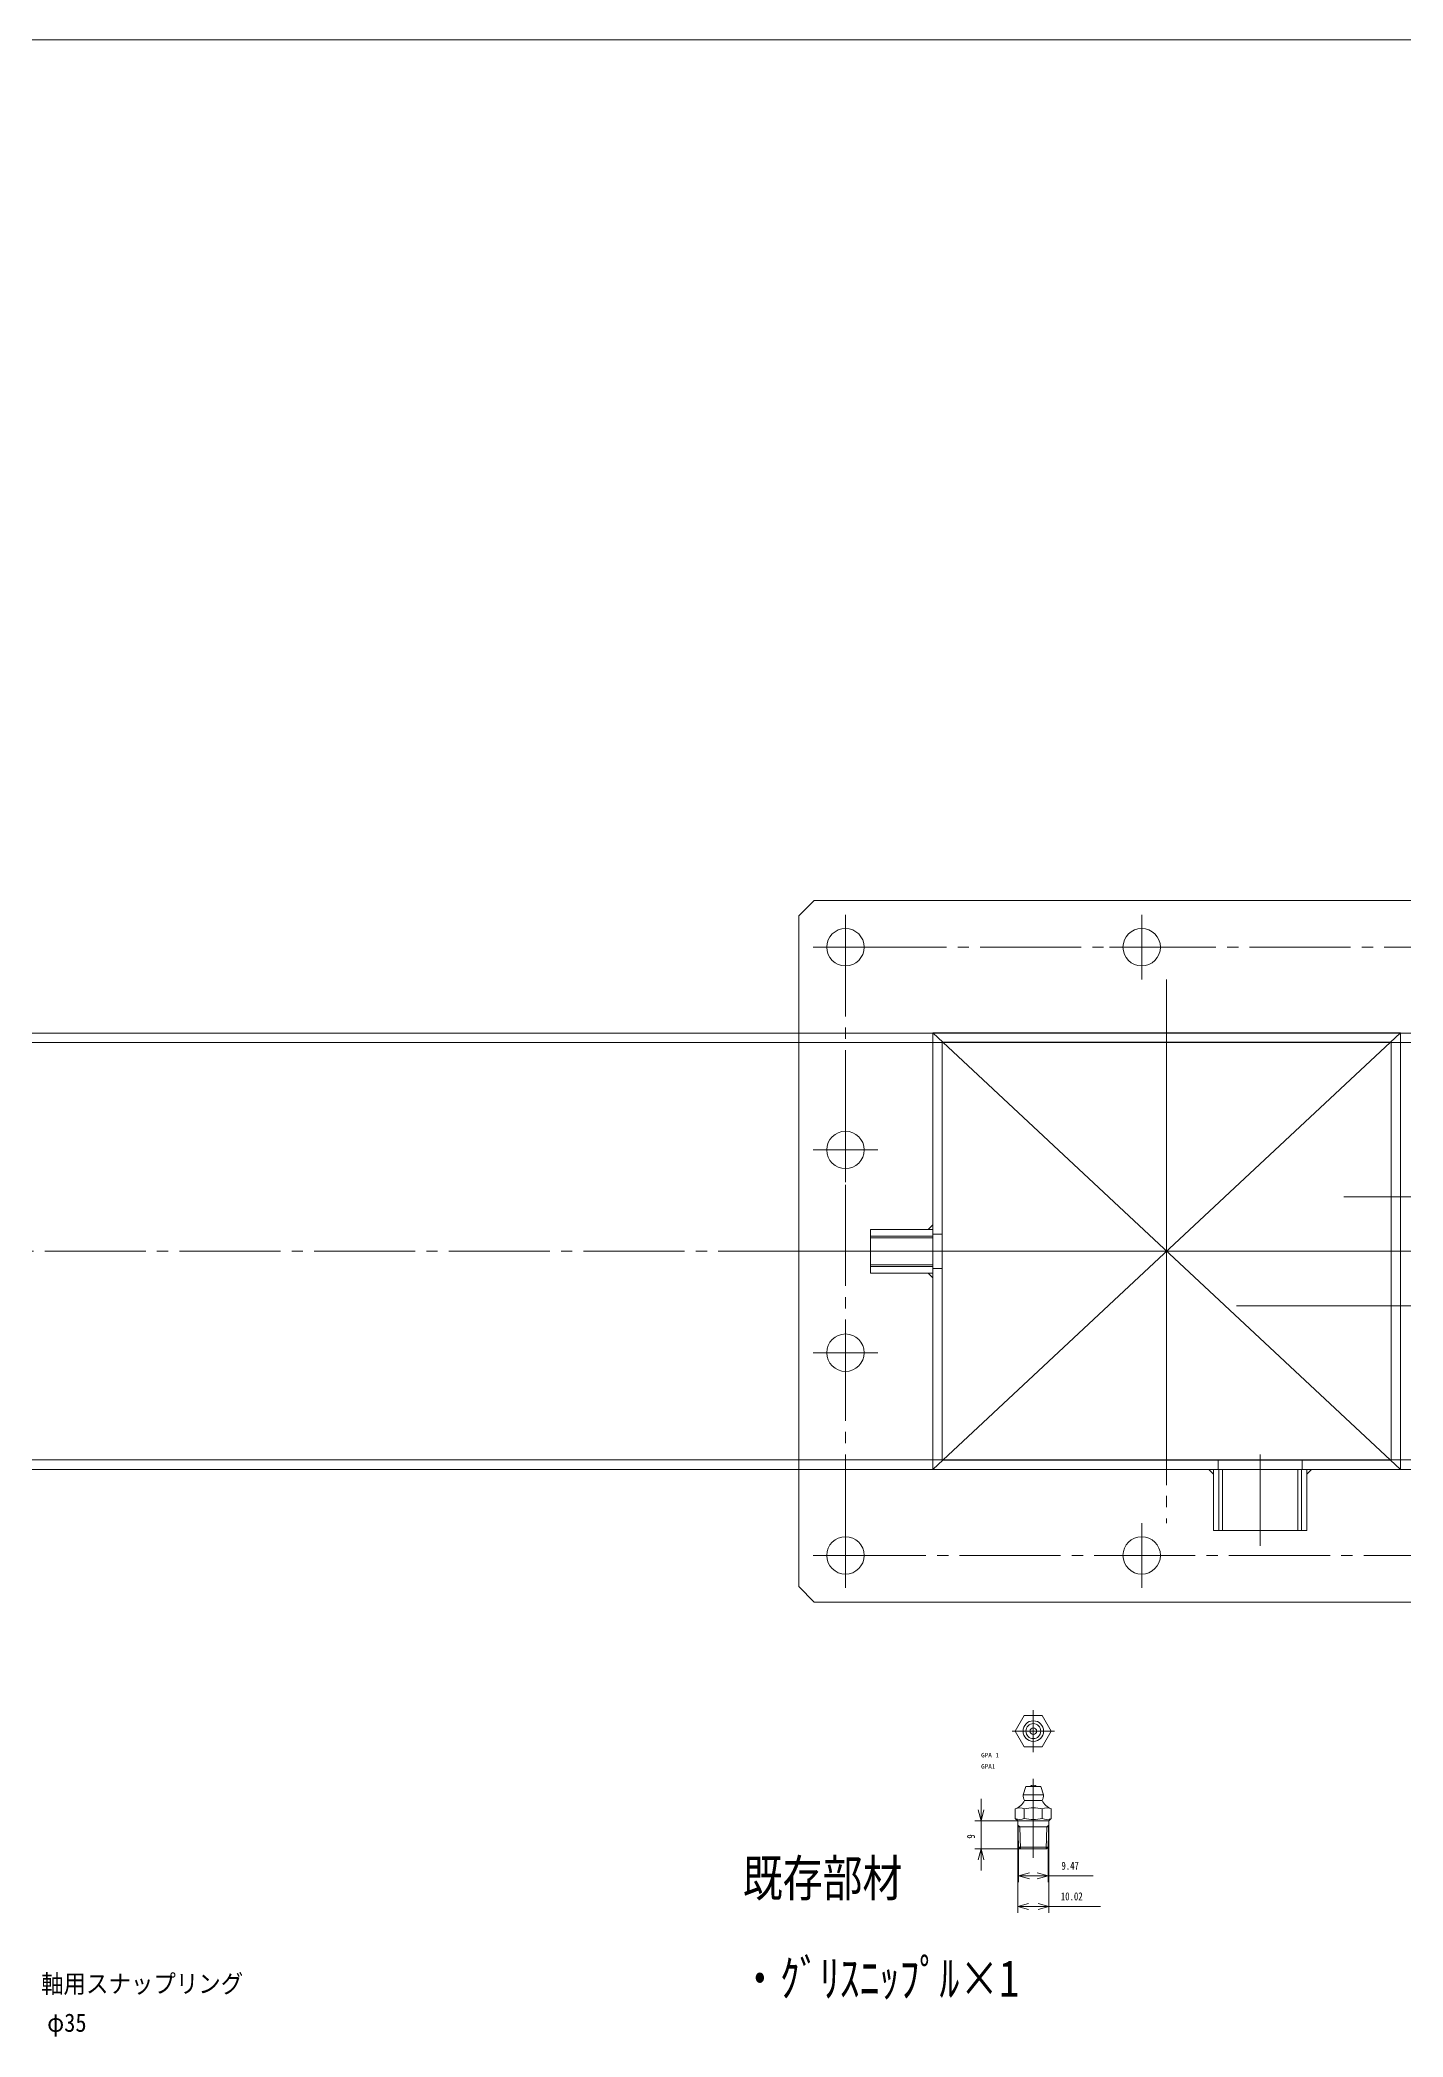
# Model space of a CAD drawing. Units: millimetres at full size. Extents: x -19442 to 19442, y -5866 to 5866.
# Drawn here: x 7836 to 8274, y 5225 to 5866 of the extents above; entities that cross this region are included whole.
import ezdxf
from ezdxf.enums import TextEntityAlignment as Align

# ---------------------------------------------------------------- set-up
doc = ezdxf.new("R2010")
doc.units = ezdxf.units.MM
doc.header["$LTSCALE"] = 3.6
doc.linetypes.add('CHAIN2', pattern=[12, 9, -1, 1, -1])
for name, color, linetype, lineweight in [('0-4_05_CENTER', 2, 'CHAIN2', 9), ('0-5_08_DIM', 3, 'Continuous', 9), ('0-6_0', 2, 'Continuous', 9), ('0-8_03_かくれ線', 5, 'Continuous', 9), ('0-9_04_中心線', 4, 'CHAIN2', 9), ('0-D_02_細線', 6, 'Continuous', 9), ('1-0_07_寸法線', 3, 'Continuous', 9), ('1-1_11_HATCH', 2, 'Continuous', 9), ('1-2_Defpoints', 134, 'Continuous', 9)]:
    doc.layers.add(name, color=color, linetype=linetype, lineweight=lineweight)
doc.layers.add('0-F_06_文字', color=134, linetype='Continuous')
doc.styles.add('ＭＳ ゴシック', font='')
doc.styles.get('ＭＳ ゴシック').set_extended_font_data('MS Gothic')

# ---------------------------------------------------------------- blocks, each defined once
blk = doc.blocks.new('_Open30')
at = {"layer": '0-5_08_DIM', "color": 4}
blk.add_line((0, 0), (-1, 0), dxfattribs=at)
blk.add_lwpolyline([(-1, 0.26795), (0, 0), (-1, -0.26795)], dxfattribs=at)

msp = doc.modelspace()

# ---------------------------------------------------------------- linework, layer by layer
at = {"layer": '0-4_05_CENTER'}
for p, q in [((8200.078, 5574.712), (8179.401, 5574.712)), ((8200.078, 5379.712), (8179.401, 5379.712))]:
    msp.add_line(p, q, dxfattribs=at)
at = {"layer": '0-6_0', "color": 134}
for p, q in [((7041.74, 5547.112), (8313.74, 5547.112)), ((7041.74, 5407.312), (8313.74, 5407.312)), ((8149.218, 5323.383), (8152.105, 5328.383)), ((8157.878, 5328.383), (8152.105, 5328.383)), ((8160.765, 5323.383), (8157.878, 5328.383)), ((8152.105, 5318.383), (8149.218, 5323.383)), ((8160.765, 5323.383), (8157.878, 5318.383)), ((8157.878, 5318.383), (8152.105, 5318.383)), ((8152.592, 5305.67), (8151.692, 5302.97)), ((8151.692, 5302.97), (8158.292, 5302.97)), ((8152.592, 5305.67), (8157.392, 5305.67)), ((8157.392, 5305.67), (8158.292, 5302.97)), ((8149.218, 5298.422), (8149.218, 5295.422)), ((8149.218, 5295.422), (8149.97, 5294.67)), ((8152.105, 5298.422), (8152.105, 5295.422)), ((8152.192, 5301.17), (8157.792, 5301.17)), ((8157.878, 5298.422), (8157.878, 5295.422)), ((8160.013, 5294.67), (8160.765, 5295.422)), ((8160.765, 5298.422), (8160.765, 5295.422)), ((8149.97, 5294.67), (8150.236, 5286.169)), ((8149.992, 5294.67), (8159.992, 5294.67)), ((8159.892, 5292.67), (8150.092, 5292.67)), ((8152.492, 5294.67), (8152.492, 5294.67)), ((8154.992, 5294.67), (8154.992, 5294.67)), ((8159.748, 5286.186), (8160.013, 5294.67)), ((8150.236, 5286.17), (8159.731, 5286.17)), ((8150.236, 5286.169), (8150.768, 5285.67)), ((8150.768, 5285.67), (8159.231, 5285.67)), ((8159.231, 5285.67), (8159.748, 5286.186))]:
    msp.add_line(p, q, dxfattribs=at)
for points in [[(8079.74, 5547.112), (8079.74, 5584.712), (8084.74, 5589.712), (8389.74, 5589.712), (8394.74, 5584.712), (8394.74, 5574.484)], [(8272.74, 5547.112), (8272.74, 5547.212), (8122.74, 5547.212), (8122.74, 5547.112)], [(8272.74, 5547.112), (8272.74, 5547.212), (8122.74, 5547.212), (8122.74, 5547.112)], [(8394.74, 5379.712), (8394.74, 5369.712), (8389.74, 5364.712), (8084.74, 5364.712), (8079.74, 5369.712), (8079.74, 5407.312)], [(8272.74, 5407.312), (8272.74, 5407.212), (8122.74, 5407.212), (8122.74, 5407.312)], [(8272.74, 5407.312), (8272.74, 5407.212), (8122.74, 5407.212), (8122.74, 5407.312)]]:
    msp.add_lwpolyline(points, dxfattribs=at)
msp.add_lwpolyline([(8242.74, 5387.712), (8242.74, 5407.212), (8212.74, 5407.212), (8212.74, 5387.712)], close=True, dxfattribs=at)
for centre, radius in [((8094.74, 5574.712), 6), ((8189.74, 5574.712), 6), ((8094.74, 5379.712), 6), ((8189.74, 5379.712), 6), ((8154.992, 5323.383), 3.3), ((8154.992, 5323.383), 2.4), ((8154.992, 5323.383), 1.049)]:
    msp.add_circle(centre, radius, dxfattribs=at)
for centre, radius, start, end in [((8155.182, 5302.97), 3.49, 180.00001, 211.04823), ((8154.992, 5304.495), 1.575, 48.24779, 131.7522), ((8154.802, 5302.97), 3.49, 328.95177, 0), ((8150.661, 5295.621), 3.151, 62.73921, 117.2608), ((8150.661, 5298.223), 3.151, 242.73922, 297.26079), ((8146.872, 5303.944), 6, 293.02194, 332.45741), ((8154.992, 5286.692), 12.08, 76.174, 103.82601), ((8154.992, 5307.152), 12.08, 256.174, 283.82599), ((8163.112, 5303.944), 6, 207.5426, 246.97805), ((8159.322, 5295.621), 3.151, 62.73921, 117.2608), ((8159.322, 5298.223), 3.151, 242.73922, 297.26079)]:
    msp.add_arc(centre, radius, start, end, dxfattribs=at)
at = {"layer": '0-8_03_かくれ線'}
for p, q in [((8079.74, 5407.312), (8079.74, 5547.112)), ((8122.74, 5547.112), (8122.74, 5407.312)), ((8122.74, 5547.112), (8122.74, 5407.312)), ((8122.74, 5407.312), (8122.74, 5547.112)), ((8272.74, 5407.312), (8272.74, 5547.112)), ((8272.74, 5407.312), (8272.74, 5547.112)), ((8272.74, 5407.312), (8272.74, 5547.112)), ((7036.74, 5544.112), (8322.74, 5544.112)), ((8254.57, 5494.712), (8380.889, 5494.712)), ((8102.74, 5482.076), (8122.74, 5482.076)), ((8102.74, 5481.495), (8122.74, 5481.495)), ((8122.74, 5482.712), (8125.74, 5482.712)), ((8102.74, 5472.929), (8122.74, 5472.929)), ((8102.74, 5472.348), (8122.74, 5472.348)), ((8122.74, 5471.712), (8125.74, 5471.712)), ((8380.889, 5459.712), (8220.129, 5459.712)), ((7036.74, 5410.312), (8322.74, 5410.312)), ((8214.24, 5407.212), (8214.24, 5410.212)), ((8214.519, 5387.712), (8214.519, 5407.212)), ((8215.681, 5387.712), (8215.681, 5407.212)), ((8239.798, 5387.712), (8239.798, 5407.212)), ((8240.96, 5387.712), (8240.96, 5407.212)), ((8241.24, 5407.212), (8241.24, 5410.212))]:
    msp.add_line(p, q, dxfattribs=at)
for points in [[(8125.74, 5544.212), (8269.74, 5544.212), (8269.74, 5410.212), (8125.74, 5410.212)], [(8102.74, 5470.212), (8122.74, 5470.212), (8122.74, 5484.212), (8102.74, 5484.212)], [(8121.24, 5484.212), (8122.74, 5485.712), (8122.74, 5484.212)], [(8121.24, 5470.212), (8122.74, 5470.212), (8122.74, 5468.712)]]:
    msp.add_lwpolyline(points, close=True, dxfattribs=at)
for centre in [(8094.74, 5509.712), (8094.74, 5444.712)]:
    msp.add_circle(centre, 6, dxfattribs=at)
at = {"layer": '0-9_04_中心線'}
for p, q in [((8094.74, 5564.373), (8094.74, 5585.05)), ((8189.74, 5564.373), (8189.74, 5585.05)), ((8105.078, 5574.712), (8084.401, 5574.712)), ((8197.74, 5564.37), (8197.74, 5390.053)), ((8197.74, 5552.212), (8197.74, 5402.212)), ((8094.74, 5499.373), (8094.74, 5520.05)), ((8105.078, 5509.712), (8084.401, 5509.712)), ((7017.141, 5477.212), (8342.74, 5477.212)), ((8074.74, 5477.212), (8399.74, 5477.212)), ((8097.74, 5477.212), (8127.74, 5477.212)), ((8121.24, 5477.212), (8127.24, 5477.212)), ((8239.296, 5477.212), (8641.737, 5477.212)), ((8094.74, 5434.373), (8094.74, 5455.05)), ((8105.078, 5444.712), (8084.401, 5444.712)), ((8227.74, 5382.837), (8227.74, 5412.087)), ((8227.74, 5405.712), (8227.74, 5411.712)), ((8094.74, 5369.373), (8094.74, 5390.05)), ((8189.74, 5369.373), (8189.74, 5390.05)), ((8105.078, 5379.712), (8084.401, 5379.712))]:
    msp.add_line(p, q, dxfattribs=at)
at = {"layer": '0-9_04_中心線', "linetype": 'Continuous'}
for p, q in [((8154.992, 5330.156), (8154.992, 5316.609)), ((8161.765, 5323.383), (8148.218, 5323.383)), ((8154.99, 5308.066), (8154.99, 5282.788))]:
    msp.add_line(p, q, dxfattribs=at)
at = {"layer": '0-9_04_中心線'}
msp.add_lwpolyline([(8094.74, 5574.712), (8379.74, 5574.712), (8379.74, 5379.712), (8094.74, 5379.712)], close=True, dxfattribs=at)
at = {"layer": '0-D_02_細線'}
for p, q in [((8122.74, 5407.212), (8272.74, 5547.212)), ((8122.74, 5547.212), (8272.74, 5407.212)), ((8150.614, 5292.67), (8150.014, 5293.269)), ((8150.614, 5292.67), (8150.833, 5285.67)), ((8159.15, 5285.67), (8159.369, 5292.67)), ((8159.369, 5292.67), (8159.969, 5293.269))]:
    msp.add_line(p, q, dxfattribs=at)
at = {"layer": '1-0_07_寸法線'}
for p, q in [((8138.231, 5298.17), (8138.231, 5301.67)), ((8149.97, 5294.67), (8136.231, 5294.67)), ((8138.231, 5294.67), (8138.231, 5285.67)), ((8149.97, 5294.67), (8149.97, 5265.163)), ((8159.992, 5294.67), (8159.992, 5265.163)), ((8150.747, 5285.67), (8136.231, 5285.67)), ((8150.236, 5286.17), (8150.236, 5274.973)), ((8159.71, 5286.17), (8159.71, 5274.973)), ((8138.231, 5282.17), (8138.231, 5278.67)), ((8153.736, 5276.973), (8156.21, 5276.973)), ((8159.71, 5276.973), (8174.143, 5276.973)), ((8153.47, 5267.163), (8156.492, 5267.163)), ((8159.992, 5267.163), (8176.558, 5267.163))]:
    msp.add_line(p, q, dxfattribs=at)
at = {"layer": '1-1_11_HATCH'}
for points in [[(8212.74, 5405.712), (8212.74, 5407.212), (8211.24, 5407.212)], [(8242.74, 5405.712), (8242.74, 5407.212), (8244.24, 5407.212)]]:
    msp.add_lwpolyline(points, close=True, dxfattribs=at)
at = {"layer": '1-2_Defpoints'}
msp.add_lwpolyline([(5023.401, 4194.992), (9146.738, 4194.992), (9146.738, 5865.574), (5023.401, 5865.574)], close=True, dxfattribs=at)

# ---------------------------------------------------------------- block references
at = {"layer": '1-0_07_寸法線', "xscale": 3.5, "yscale": 3.5}
for p, rotation in [((8138.231, 5294.67), 270), ((8138.231, 5285.67), 90), ((8150.236, 5276.973), 180), ((8149.97, 5267.163), 180)]:
    msp.add_blockref('_Open30', p, dxfattribs=dict(at, rotation=rotation))
for p in [(8159.71, 5276.973), (8159.992, 5267.163)]:
    msp.add_blockref('_Open30', p, dxfattribs=at)

# ---------------------------------------------------------------- texts
at = {"layer": '0-5_08_DIM', "style": 'ＭＳ ゴシック', "width": 0.8}
for s, p in [('既存部材', (8061.799, 5266.868)), ('・ｸﾞﾘｽﾆｯﾌﾟﾙ×1', (8060.881, 5234.731))]:
    msp.add_text(s, height=11.73, dxfattribs=at).set_placement(p, align=Align.BOTTOM_LEFT)
at = {"layer": '0-F_06_文字', "style": 'ＭＳ ゴシック'}
for s, p in [('GPA 1', (8138.243, 5314.507)), ('GPA1', (8138.243, 5310.891))]:
    msp.add_text(s, height=1.466, dxfattribs=at).set_placement(p, align=Align.BOTTOM_LEFT)
at = {"layer": '0-F_06_文字', "style": 'ＭＳ ゴシック', "width": 0.9}
for s, p in [('軸用スナップリング', (7836.781, 5237.709)), ('φ35', (7838.723, 5225.229))]:
    msp.add_text(s, height=5.865, dxfattribs=at).set_placement(p, align=Align.BOTTOM_LEFT)
at = {"layer": '1-0_07_寸法線', "color": 134, "style": 'ＭＳ ゴシック', "width": 0.8}
msp.add_text('9', height=2.566, rotation=90, dxfattribs=at).set_placement((8137.031, 5288.903), align=Align.BOTTOM_LEFT)
for s, p in [('9.47', (8164.01, 5278.173)), ('10.02', (8163.825, 5268.363))]:
    msp.add_text(s, height=2.566, dxfattribs=at).set_placement(p, align=Align.BOTTOM_LEFT)

doc.saveas('drawing.dxf')
